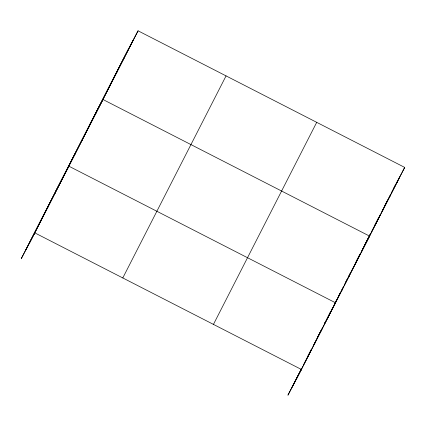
<?xml version="1.0" encoding="UTF-8"?>
<svg xmlns="http://www.w3.org/2000/svg" width="426" height="426" viewBox="0 0 426 426"><rect width="100%" height="100%" fill="white"/><g stroke="black" fill="none" stroke-linecap="round" stroke-linejoin="round"><path stroke-width="0.64" d="M25.475 250.626L128.743 48.569M29.777 242.431L133.045 40.374M33.958 234.476L138.067 30.81L404.7 167.418L300.591 371.083M122.789 277.949L226.057 75.892M213.447 324.394L316.71 122.337M301.565 368.517L287.933 395.19L301.432 369.475L34.799 232.868L21.3 258.582L124.568 56.525L138.067 30.81M307.785 356.344L308.381 355.183M308.674 354.602L311.342 349.384M317.567 337.211L320.826 330.832M324.383 323.872L325.863 320.975M328.233 316.337L328.824 315.176M329.122 314.596L330.603 311.699M335.049 302.998L335.64 301.842M335.938 301.262L336.529 300.101M338.899 295.463L340.385 292.561M345.715 282.124L347.201 279.227M348.681 276.33L349.272 275.169M349.57 274.589L350.161 273.428M355.497 262.991L356.088 261.83M359.597 254.961L356.381 261.26L357.877 258.422M364.864 244.657L368.964 236.643M369.55 235.498L370.13 234.353M374.23 226.339L378.325 218.325M384.47 206.301L387.687 200.002M389.151 197.142L389.737 195.997M292.108 387.234L301.592 368.682M303.962 364.044L305.442 361.142M305.74 360.561L311.369 349.549M313.744 344.906L319.074 334.474M319.372 333.893L322.04 328.675M324.41 324.037L325.89 321.135M330.635 311.859L326.188 320.554L335.512 302.795L68.879 166.188L55.38 191.902M331.226 310.698L332.706 307.801M334.186 304.899L340.411 292.726M341.002 291.565L343.372 286.927M344.858 284.03L346.338 281.128M346.636 280.548L351.077 271.852M351.674 270.691L353.154 267.794M353.447 267.214L354.043 266.053M354.634 264.892L360.263 253.88L358.175 257.858M362.313 249.87L370.215 234.412M371.674 231.552L374.017 226.973M374.31 226.398L380.455 214.374M381.914 211.514L389.817 196.056M391.281 193.191L395.376 185.177L393.289 189.155M296.411 379.039L302.934 366.28M303.227 365.7L323.377 326.273M323.675 325.693L343.825 286.267M344.123 285.686L350.641 272.933M350.939 272.352L364.273 246.26M392.362 191.295L364.571 245.68L369.587 236.116L102.959 99.508L89.455 125.223M392.655 190.72L399.679 176.982M130.202 46.157L131.043 44.549M123.178 59.896L124.025 58.287M116.154 73.639L117.001 72.031M109.136 87.378L109.977 85.77M95.296 114.456L96.143 112.847M88.48 127.789L89.327 126.181M81.664 141.123L82.511 139.515M74.848 154.462L75.695 152.854M61.222 181.13L62.063 179.522M54.406 194.469L55.247 192.861M47.59 207.803L48.431 206.195M40.774 221.137L41.615 219.528M395.685 184.591L401.766 173.004M402.064 172.434L404.7 167.418M396.835 182.765L397.676 181.156M389.811 196.508L390.658 194.895M382.788 210.247L383.634 208.639M375.769 223.985L376.611 222.377M361.493 251.537L362.111 250.366M362.414 249.78L364.262 246.265M361.93 251.063L362.776 249.455M355.114 264.397L355.96 262.789M348.298 277.731L349.144 276.123M341.482 291.07L342.328 289.462M324.399 323.968L325.89 321.124M327.85 317.737L328.696 316.129M321.034 331.077L321.88 329.468M314.223 344.41L315.064 342.802M307.407 357.744L308.248 356.136"/></g></svg>
